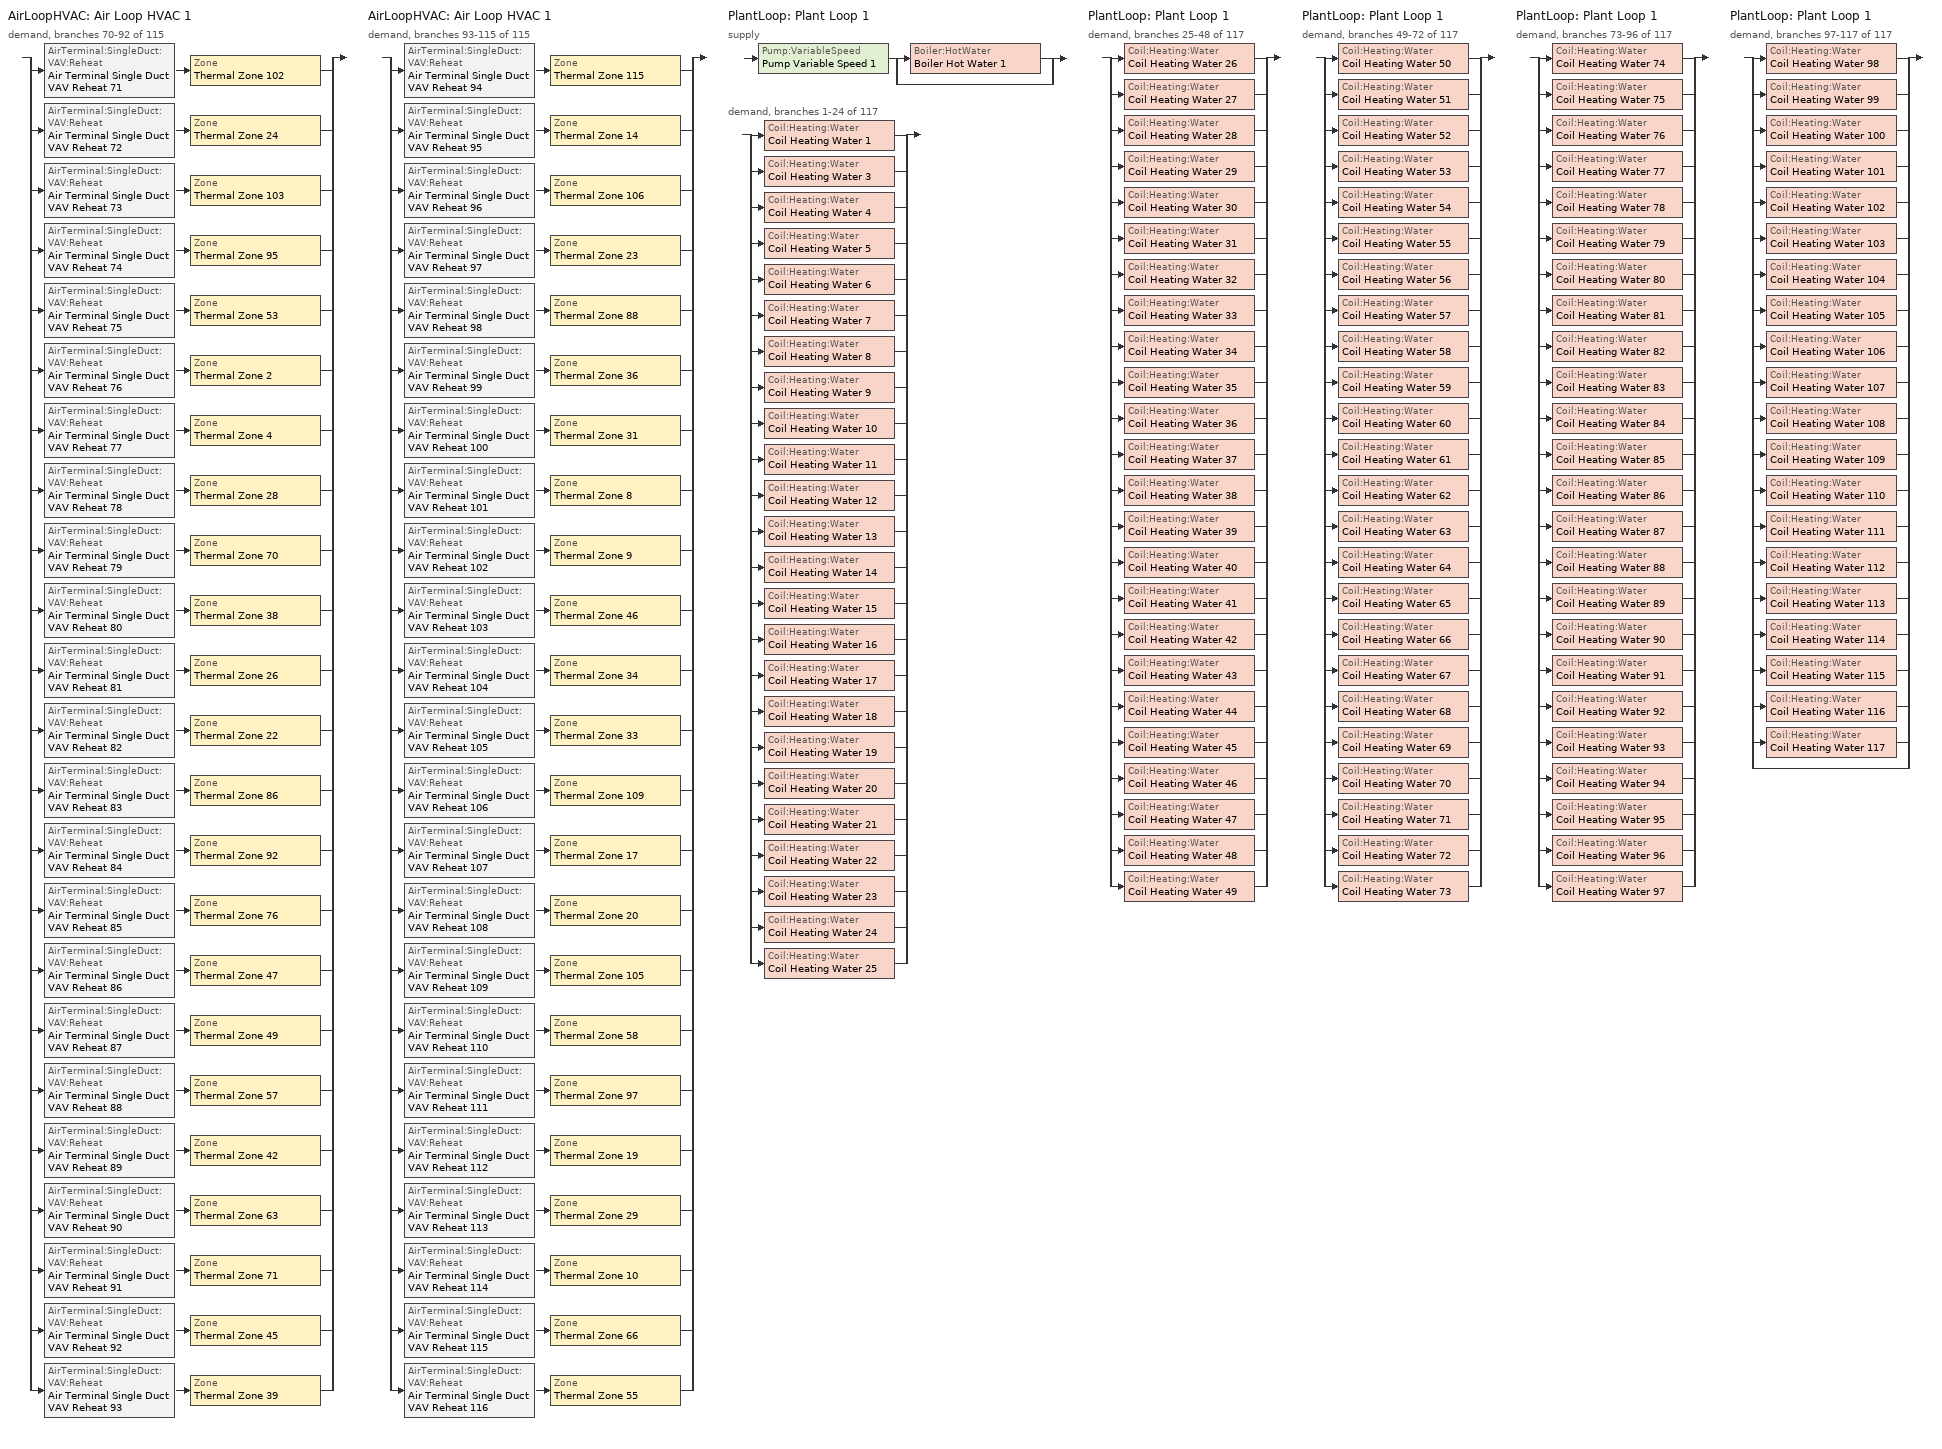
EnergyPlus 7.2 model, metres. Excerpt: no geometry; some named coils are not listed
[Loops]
AirLoopHVAC 'Air Loop HVAC 1'
 demand, branches 70-92 of 115: split
  | AirTerminal:SingleDuct:VAV:Reheat 'Air Terminal Single Duct VAV Reheat 71' > Zone 'Thermal Zone 102'
  | AirTerminal:SingleDuct:VAV:Reheat 'Air Terminal Single Duct VAV Reheat 72' > Zone 'Thermal Zone 24'
  | AirTerminal:SingleDuct:VAV:Reheat 'Air Terminal Single Duct VAV Reheat 73' > Zone 'Thermal Zone 103'
  | AirTerminal:SingleDuct:VAV:Reheat 'Air Terminal Single Duct VAV Reheat 74' > Zone 'Thermal Zone 95'
  | AirTerminal:SingleDuct:VAV:Reheat 'Air Terminal Single Duct VAV Reheat 75' > Zone 'Thermal Zone 53'
  | AirTerminal:SingleDuct:VAV:Reheat 'Air Terminal Single Duct VAV Reheat 76' > Zone 'Thermal Zone 2'
  | AirTerminal:SingleDuct:VAV:Reheat 'Air Terminal Single Duct VAV Reheat 77' > Zone 'Thermal Zone 4'
  | AirTerminal:SingleDuct:VAV:Reheat 'Air Terminal Single Duct VAV Reheat 78' > Zone 'Thermal Zone 28'
  | AirTerminal:SingleDuct:VAV:Reheat 'Air Terminal Single Duct VAV Reheat 79' > Zone 'Thermal Zone 70'
  | AirTerminal:SingleDuct:VAV:Reheat 'Air Terminal Single Duct VAV Reheat 80' > Zone 'Thermal Zone 38'
  | AirTerminal:SingleDuct:VAV:Reheat 'Air Terminal Single Duct VAV Reheat 81' > Zone 'Thermal Zone 26'
  | AirTerminal:SingleDuct:VAV:Reheat 'Air Terminal Single Duct VAV Reheat 82' > Zone 'Thermal Zone 22'
  | AirTerminal:SingleDuct:VAV:Reheat 'Air Terminal Single Duct VAV Reheat 83' > Zone 'Thermal Zone 86'
  | AirTerminal:SingleDuct:VAV:Reheat 'Air Terminal Single Duct VAV Reheat 84' > Zone 'Thermal Zone 92'
  | AirTerminal:SingleDuct:VAV:Reheat 'Air Terminal Single Duct VAV Reheat 85' > Zone 'Thermal Zone 76'
  | AirTerminal:SingleDuct:VAV:Reheat 'Air Terminal Single Duct VAV Reheat 86' > Zone 'Thermal Zone 47'
  | AirTerminal:SingleDuct:VAV:Reheat 'Air Terminal Single Duct VAV Reheat 87' > Zone 'Thermal Zone 49'
  | AirTerminal:SingleDuct:VAV:Reheat 'Air Terminal Single Duct VAV Reheat 88' > Zone 'Thermal Zone 57'
  | AirTerminal:SingleDuct:VAV:Reheat 'Air Terminal Single Duct VAV Reheat 89' > Zone 'Thermal Zone 42'
  | AirTerminal:SingleDuct:VAV:Reheat 'Air Terminal Single Duct VAV Reheat 90' > Zone 'Thermal Zone 63'
  | AirTerminal:SingleDuct:VAV:Reheat 'Air Terminal Single Duct VAV Reheat 91' > Zone 'Thermal Zone 71'
  | AirTerminal:SingleDuct:VAV:Reheat 'Air Terminal Single Duct VAV Reheat 92' > Zone 'Thermal Zone 45'
  | AirTerminal:SingleDuct:VAV:Reheat 'Air Terminal Single Duct VAV Reheat 93' > Zone 'Thermal Zone 39'
AirLoopHVAC 'Air Loop HVAC 1'
 demand, branches 93-115 of 115: split
  | AirTerminal:SingleDuct:VAV:Reheat 'Air Terminal Single Duct VAV Reheat 94' > Zone 'Thermal Zone 115'
  | AirTerminal:SingleDuct:VAV:Reheat 'Air Terminal Single Duct VAV Reheat 95' > Zone 'Thermal Zone 14'
  | AirTerminal:SingleDuct:VAV:Reheat 'Air Terminal Single Duct VAV Reheat 96' > Zone 'Thermal Zone 106'
  | AirTerminal:SingleDuct:VAV:Reheat 'Air Terminal Single Duct VAV Reheat 97' > Zone 'Thermal Zone 23'
  | AirTerminal:SingleDuct:VAV:Reheat 'Air Terminal Single Duct VAV Reheat 98' > Zone 'Thermal Zone 88'
  | AirTerminal:SingleDuct:VAV:Reheat 'Air Terminal Single Duct VAV Reheat 99' > Zone 'Thermal Zone 36'
  | AirTerminal:SingleDuct:VAV:Reheat 'Air Terminal Single Duct VAV Reheat 100' > Zone 'Thermal Zone 31'
  | AirTerminal:SingleDuct:VAV:Reheat 'Air Terminal Single Duct VAV Reheat 101' > Zone 'Thermal Zone 8'
  | AirTerminal:SingleDuct:VAV:Reheat 'Air Terminal Single Duct VAV Reheat 102' > Zone 'Thermal Zone 9'
  | AirTerminal:SingleDuct:VAV:Reheat 'Air Terminal Single Duct VAV Reheat 103' > Zone 'Thermal Zone 46'
  | AirTerminal:SingleDuct:VAV:Reheat 'Air Terminal Single Duct VAV Reheat 104' > Zone 'Thermal Zone 34'
  | AirTerminal:SingleDuct:VAV:Reheat 'Air Terminal Single Duct VAV Reheat 105' > Zone 'Thermal Zone 33'
  | AirTerminal:SingleDuct:VAV:Reheat 'Air Terminal Single Duct VAV Reheat 106' > Zone 'Thermal Zone 109'
  | AirTerminal:SingleDuct:VAV:Reheat 'Air Terminal Single Duct VAV Reheat 107' > Zone 'Thermal Zone 17'
  | AirTerminal:SingleDuct:VAV:Reheat 'Air Terminal Single Duct VAV Reheat 108' > Zone 'Thermal Zone 20'
  | AirTerminal:SingleDuct:VAV:Reheat 'Air Terminal Single Duct VAV Reheat 109' > Zone 'Thermal Zone 105'
  | AirTerminal:SingleDuct:VAV:Reheat 'Air Terminal Single Duct VAV Reheat 110' > Zone 'Thermal Zone 58'
  | AirTerminal:SingleDuct:VAV:Reheat 'Air Terminal Single Duct VAV Reheat 111' > Zone 'Thermal Zone 97'
  | AirTerminal:SingleDuct:VAV:Reheat 'Air Terminal Single Duct VAV Reheat 112' > Zone 'Thermal Zone 19'
  | AirTerminal:SingleDuct:VAV:Reheat 'Air Terminal Single Duct VAV Reheat 113' > Zone 'Thermal Zone 29'
  | AirTerminal:SingleDuct:VAV:Reheat 'Air Terminal Single Duct VAV Reheat 114' > Zone 'Thermal Zone 10'
  | AirTerminal:SingleDuct:VAV:Reheat 'Air Terminal Single Duct VAV Reheat 115' > Zone 'Thermal Zone 66'
  | AirTerminal:SingleDuct:VAV:Reheat 'Air Terminal Single Duct VAV Reheat 116' > Zone 'Thermal Zone 55'
PlantLoop 'Plant Loop 1'
 supply: Pump:VariableSpeed 'Pump Variable Speed 1' > split
  | Boiler:HotWater 'Boiler Hot Water 1'
  | bypass
 demand, branches 1-24 of 117: split
  | Coil:Heating:Water 'Coil Heating Water 1'
  | Coil:Heating:Water 'Coil Heating Water 3'
  | Coil:Heating:Water 'Coil Heating Water 4'
  | Coil:Heating:Water 'Coil Heating Water 5'
  | Coil:Heating:Water 'Coil Heating Water 6'
  | Coil:Heating:Water 'Coil Heating Water 7'
  | Coil:Heating:Water 'Coil Heating Water 8'
  | Coil:Heating:Water 'Coil Heating Water 9'
  | Coil:Heating:Water 'Coil Heating Water 10'
  | Coil:Heating:Water 'Coil Heating Water 11'
  | Coil:Heating:Water 'Coil Heating Water 12'
  | Coil:Heating:Water 'Coil Heating Water 13'
  | Coil:Heating:Water 'Coil Heating Water 14'
  | Coil:Heating:Water 'Coil Heating Water 15'
  | Coil:Heating:Water 'Coil Heating Water 16'
  | Coil:Heating:Water 'Coil Heating Water 17'
  | Coil:Heating:Water 'Coil Heating Water 18'
  | Coil:Heating:Water 'Coil Heating Water 19'
  | Coil:Heating:Water 'Coil Heating Water 20'
  | Coil:Heating:Water 'Coil Heating Water 21'
  | Coil:Heating:Water 'Coil Heating Water 22'
  | Coil:Heating:Water 'Coil Heating Water 23'
  | Coil:Heating:Water 'Coil Heating Water 24'
  | Coil:Heating:Water 'Coil Heating Water 25'
PlantLoop 'Plant Loop 1'
 demand, branches 25-48 of 117: split
  | Coil:Heating:Water 'Coil Heating Water 26'
  | Coil:Heating:Water 'Coil Heating Water 27'
  | Coil:Heating:Water 'Coil Heating Water 28'
  | Coil:Heating:Water 'Coil Heating Water 29'
  | Coil:Heating:Water 'Coil Heating Water 30'
  | Coil:Heating:Water 'Coil Heating Water 31'
  | Coil:Heating:Water 'Coil Heating Water 32'
  | Coil:Heating:Water 'Coil Heating Water 33'
  | Coil:Heating:Water 'Coil Heating Water 34'
  | Coil:Heating:Water 'Coil Heating Water 35'
  | Coil:Heating:Water 'Coil Heating Water 36'
  | Coil:Heating:Water 'Coil Heating Water 37'
  | Coil:Heating:Water 'Coil Heating Water 38'
  | Coil:Heating:Water 'Coil Heating Water 39'
  | Coil:Heating:Water 'Coil Heating Water 40'
  | Coil:Heating:Water 'Coil Heating Water 41'
  | Coil:Heating:Water 'Coil Heating Water 42'
  | Coil:Heating:Water 'Coil Heating Water 43'
  | Coil:Heating:Water 'Coil Heating Water 44'
  | Coil:Heating:Water 'Coil Heating Water 45'
  | Coil:Heating:Water 'Coil Heating Water 46'
  | Coil:Heating:Water 'Coil Heating Water 47'
  | Coil:Heating:Water 'Coil Heating Water 48'
  | Coil:Heating:Water 'Coil Heating Water 49'
PlantLoop 'Plant Loop 1'
 demand, branches 49-72 of 117: split
  | Coil:Heating:Water 'Coil Heating Water 50'
  | Coil:Heating:Water 'Coil Heating Water 51'
  | Coil:Heating:Water 'Coil Heating Water 52'
  | Coil:Heating:Water 'Coil Heating Water 53'
  | Coil:Heating:Water 'Coil Heating Water 54'
  | Coil:Heating:Water 'Coil Heating Water 55'
  | Coil:Heating:Water 'Coil Heating Water 56'
  | Coil:Heating:Water 'Coil Heating Water 57'
  | Coil:Heating:Water 'Coil Heating Water 58'
  | Coil:Heating:Water 'Coil Heating Water 59'
  | Coil:Heating:Water 'Coil Heating Water 60'
  | Coil:Heating:Water 'Coil Heating Water 61'
  | Coil:Heating:Water 'Coil Heating Water 62'
  | Coil:Heating:Water 'Coil Heating Water 63'
  | Coil:Heating:Water 'Coil Heating Water 64'
  | Coil:Heating:Water 'Coil Heating Water 65'
  | Coil:Heating:Water 'Coil Heating Water 66'
  | Coil:Heating:Water 'Coil Heating Water 67'
  | Coil:Heating:Water 'Coil Heating Water 68'
  | Coil:Heating:Water 'Coil Heating Water 69'
  | Coil:Heating:Water 'Coil Heating Water 70'
  | Coil:Heating:Water 'Coil Heating Water 71'
  | Coil:Heating:Water 'Coil Heating Water 72'
  | Coil:Heating:Water 'Coil Heating Water 73'
PlantLoop 'Plant Loop 1'
 demand, branches 73-96 of 117: split
  | Coil:Heating:Water 'Coil Heating Water 74'
  | Coil:Heating:Water 'Coil Heating Water 75'
  | Coil:Heating:Water 'Coil Heating Water 76'
  | Coil:Heating:Water 'Coil Heating Water 77'
  | Coil:Heating:Water 'Coil Heating Water 78'
  | Coil:Heating:Water 'Coil Heating Water 79'
  | Coil:Heating:Water 'Coil Heating Water 80'
  | Coil:Heating:Water 'Coil Heating Water 81'
  | Coil:Heating:Water 'Coil Heating Water 82'
  | Coil:Heating:Water 'Coil Heating Water 83'
  | Coil:Heating:Water 'Coil Heating Water 84'
  | Coil:Heating:Water 'Coil Heating Water 85'
  | Coil:Heating:Water 'Coil Heating Water 86'
  | Coil:Heating:Water 'Coil Heating Water 87'
  | Coil:Heating:Water 'Coil Heating Water 88'
  | Coil:Heating:Water 'Coil Heating Water 89'
  | Coil:Heating:Water 'Coil Heating Water 90'
  | Coil:Heating:Water 'Coil Heating Water 91'
  | Coil:Heating:Water 'Coil Heating Water 92'
  | Coil:Heating:Water 'Coil Heating Water 93'
  | Coil:Heating:Water 'Coil Heating Water 94'
  | Coil:Heating:Water 'Coil Heating Water 95'
  | Coil:Heating:Water 'Coil Heating Water 96'
  | Coil:Heating:Water 'Coil Heating Water 97'
PlantLoop 'Plant Loop 1'
 demand, branches 97-117 of 117: split
  | Coil:Heating:Water 'Coil Heating Water 98'
  | Coil:Heating:Water 'Coil Heating Water 99'
  | Coil:Heating:Water 'Coil Heating Water 100'
  | Coil:Heating:Water 'Coil Heating Water 101'
  | Coil:Heating:Water 'Coil Heating Water 102'
  | Coil:Heating:Water 'Coil Heating Water 103'
  | Coil:Heating:Water 'Coil Heating Water 104'
  | Coil:Heating:Water 'Coil Heating Water 105'
  | Coil:Heating:Water 'Coil Heating Water 106'
  | Coil:Heating:Water 'Coil Heating Water 107'
  | Coil:Heating:Water 'Coil Heating Water 108'
  | Coil:Heating:Water 'Coil Heating Water 109'
  | Coil:Heating:Water 'Coil Heating Water 110'
  | Coil:Heating:Water 'Coil Heating Water 111'
  | Coil:Heating:Water 'Coil Heating Water 112'
  | Coil:Heating:Water 'Coil Heating Water 113'
  | Coil:Heating:Water 'Coil Heating Water 114'
  | Coil:Heating:Water 'Coil Heating Water 115'
  | Coil:Heating:Water 'Coil Heating Water 116'
  | Coil:Heating:Water 'Coil Heating Water 117'
  | bypass
[Coil:Heating:Water] Availability Schedule=Always_On; U-Factor Times Area Value {W/K}=Autosize; Maximum Water Flow Rate {m3/s}=Autosize; Performance Input Method=UFactorTimesAreaAndDesignWaterFlowRate; Rated Capacity {W}=Autosize; Rated Inlet Water Temperature {C}=82.2; Rated Inlet Air Temperature {C}=16.6; Rated Outlet Water Temperature {C}=71.1; Rated Outlet Air Temperature {C}=32.2; Rated Ratio for Air and Water Convection=0.5
Coil Heating Water 3; Coil Heating Water 4; Coil Heating Water 5; Coil Heating Water 6; Coil Heating Water 7; Coil Heating Water 8; Coil Heating Water 9; Coil Heating Water 10; Coil Heating Water 11; Coil Heating Water 12; Coil Heating Water 13; Coil Heating Water 14; Coil Heating Water 15; Coil Heating Water 16; Coil Heating Water 17; Coil Heating Water 18; Coil Heating Water 19; Coil Heating Water 20; Coil Heating Water 21; Coil Heating Water 22; Coil Heating Water 23; Coil Heating Water 24; Coil Heating Water 25; Coil Heating Water 26; Coil Heating Water 27; Coil Heating Water 28; Coil Heating Water 29; Coil Heating Water 30; Coil Heating Water 31; Coil Heating Water 32; Coil Heating Water 33; Coil Heating Water 34; Coil Heating Water 35; Coil Heating Water 36; Coil Heating Water 37; Coil Heating Water 38; Coil Heating Water 39; Coil Heating Water 40; Coil Heating Water 41; Coil Heating Water 42; Coil Heating Water 43; Coil Heating Water 44; Coil Heating Water 45; Coil Heating Water 46; Coil Heating Water 47; Coil Heating Water 48; Coil Heating Water 49; Coil Heating Water 50; Coil Heating Water 51; Coil Heating Water 52; Coil Heating Water 53; Coil Heating Water 54; Coil Heating Water 55; Coil Heating Water 56; Coil Heating Water 57; Coil Heating Water 58; Coil Heating Water 59; Coil Heating Water 60; Coil Heating Water 61; Coil Heating Water 62; Coil Heating Water 63; Coil Heating Water 64; Coil Heating Water 65; Coil Heating Water 66; Coil Heating Water 67; Coil Heating Water 68; Coil Heating Water 69; Coil Heating Water 70; Coil Heating Water 71; Coil Heating Water 72; Coil Heating Water 73; Coil Heating Water 74; Coil Heating Water 75; Coil Heating Water 76; Coil Heating Water 77; Coil Heating Water 78; Coil Heating Water 79; Coil Heating Water 80; Coil Heating Water 81; Coil Heating Water 82; Coil Heating Water 83; Coil Heating Water 84; Coil Heating Water 85; Coil Heating Water 86; Coil Heating Water 87; Coil Heating Water 88; Coil Heating Water 89; Coil Heating Water 90; Coil Heating Water 91; Coil Heating Water 92; Coil Heating Water 93; Coil Heating Water 94; Coil Heating Water 95; Coil Heating Water 96; Coil Heating Water 97; Coil Heating Water 98; Coil Heating Water 99; Coil Heating Water 100; Coil Heating Water 101; Coil Heating Water 102; Coil Heating Water 103; Coil Heating Water 104; Coil Heating Water 105; Coil Heating Water 106; Coil Heating Water 107; Coil Heating Water 108; Coil Heating Water 109; Coil Heating Water 110; Coil Heating Water 111; Coil Heating Water 112; Coil Heating Water 113; Coil Heating Water 114; Coil Heating Water 115; Coil Heating Water 116; Coil Heating Water 117
[SetpointManager:Scheduled]
Setpoint Manager Scheduled 2: Control Variable=Temperature; Schedule=Hot_Water_Temperature
[AirTerminal:SingleDuct:VAV:Reheat] Availability Schedule=Always_On; Maximum Air Flow Rate {m3/s}=Autosize; Zone Minimum Air Flow Input Method=Constant; Constant Minimum Air Flow Fraction=0.3; Fixed Minimum Air Flow Rate {m3/s}=0.3; Maximum Hot Water or Steam Flow Rate {m3/s}=Autosize; Minimum Hot Water or Steam Flow Rate {m3/s}=0; Convergence Tolerance=0.001; Damper Heating Action=Normal; Maximum Flow per Zone Floor Area During Reheat {m3/s-m2}=Autocalculate; Maximum Flow Fraction During Reheat=Autocalculate; Maximum Reheat Air Temperature {C}=35
Name | Reheat Coil
Air Terminal Single Duct VAV Reheat 71 | Coil Heating Water 72
Air Terminal Single Duct VAV Reheat 72 | Coil Heating Water 73
Air Terminal Single Duct VAV Reheat 73 | Coil Heating Water 74
Air Terminal Single Duct VAV Reheat 74 | Coil Heating Water 75
Air Terminal Single Duct VAV Reheat 75 | Coil Heating Water 76
Air Terminal Single Duct VAV Reheat 76 | Coil Heating Water 77
Air Terminal Single Duct VAV Reheat 77 | Coil Heating Water 78
Air Terminal Single Duct VAV Reheat 78 | Coil Heating Water 79
Air Terminal Single Duct VAV Reheat 79 | Coil Heating Water 80
Air Terminal Single Duct VAV Reheat 80 | Coil Heating Water 81
Air Terminal Single Duct VAV Reheat 81 | Coil Heating Water 82
Air Terminal Single Duct VAV Reheat 82 | Coil Heating Water 83
Air Terminal Single Duct VAV Reheat 83 | Coil Heating Water 84
Air Terminal Single Duct VAV Reheat 84 | Coil Heating Water 85
Air Terminal Single Duct VAV Reheat 85 | Coil Heating Water 86
Air Terminal Single Duct VAV Reheat 86 | Coil Heating Water 87
Air Terminal Single Duct VAV Reheat 87 | Coil Heating Water 88
Air Terminal Single Duct VAV Reheat 88 | Coil Heating Water 89
Air Terminal Single Duct VAV Reheat 89 | Coil Heating Water 90
Air Terminal Single Duct VAV Reheat 90 | Coil Heating Water 91
Air Terminal Single Duct VAV Reheat 91 | Coil Heating Water 92
Air Terminal Single Duct VAV Reheat 92 | Coil Heating Water 93
Air Terminal Single Duct VAV Reheat 93 | Coil Heating Water 94
Air Terminal Single Duct VAV Reheat 94 | Coil Heating Water 95
Air Terminal Single Duct VAV Reheat 95 | Coil Heating Water 96
Air Terminal Single Duct VAV Reheat 96 | Coil Heating Water 97
Air Terminal Single Duct VAV Reheat 97 | Coil Heating Water 98
Air Terminal Single Duct VAV Reheat 98 | Coil Heating Water 99
Air Terminal Single Duct VAV Reheat 99 | Coil Heating Water 100
Air Terminal Single Duct VAV Reheat 100 | Coil Heating Water 101
Air Terminal Single Duct VAV Reheat 101 | Coil Heating Water 102
Air Terminal Single Duct VAV Reheat 102 | Coil Heating Water 103
Air Terminal Single Duct VAV Reheat 103 | Coil Heating Water 104
Air Terminal Single Duct VAV Reheat 104 | Coil Heating Water 105
Air Terminal Single Duct VAV Reheat 105 | Coil Heating Water 106
Air Terminal Single Duct VAV Reheat 106 | Coil Heating Water 107
Air Terminal Single Duct VAV Reheat 107 | Coil Heating Water 108
Air Terminal Single Duct VAV Reheat 108 | Coil Heating Water 109
Air Terminal Single Duct VAV Reheat 109 | Coil Heating Water 110
Air Terminal Single Duct VAV Reheat 110 | Coil Heating Water 111
Air Terminal Single Duct VAV Reheat 111 | Coil Heating Water 112
Air Terminal Single Duct VAV Reheat 112 | Coil Heating Water 113
Air Terminal Single Duct VAV Reheat 113 | Coil Heating Water 114
Air Terminal Single Duct VAV Reheat 114 | Coil Heating Water 115
Air Terminal Single Duct VAV Reheat 115 | Coil Heating Water 116
Air Terminal Single Duct VAV Reheat 116 | Coil Heating Water 117
[PlantLoop]
Plant Loop 1: Fluid Type=Water; Plant Equipment Operation Scheme=Plant Loop 1 Operation Scheme List; Maximum Loop Temperature {C}=100; Minimum Loop Temperature {C}=0; Maximum Loop Flow Rate {m3/s}=Autosize; Minimum Loop Flow Rate {m3/s}=0; Plant Loop Volume {m3}=Autocalculate; Load Distribution Scheme=Optimal
[PlantEquipmentOperationSchemes]
Plant Loop 1 Operation Scheme List: Control Scheme Object Type 1=PlantEquipmentOperation:HeatingLoad; Control Scheme Name 1=Plant Loop 1 Heating Operation Scheme; Control Scheme Schedule Name 1=Plant Loop 1 On Schedule
[PlantEquipmentOperation:HeatingLoad]
Plant Loop 1 Heating Operation Scheme: Load Range Lower Limit 1 {W}=0; Load Range Upper Limit 1 {W}=1000000000; Range Equipment List Name 1=Plant Loop 1 Heating Equipment List
[PlantEquipmentList]
Plant Loop 1 Heating Equipment List: Boiler:HotWater, Boiler Hot Water 1
[Sizing:Plant]
Plant Loop 1: Loop Type=Heating; Design Loop Exit Temperature {C}=82; Loop Design Temperature Difference {deltaC}=11
[Pump:VariableSpeed]
Pump Variable Speed 1: Rated Flow Rate {m3/s}=Autosize; Rated Pump Head {Pa}=179352; Rated Power Consumption {W}=Autosize; Motor Efficiency=0.9; Fraction of Motor Inefficiencies to Fluid Stream=0; Coefficient 1 of the Part Load Performance Curve=0; Coefficient 2 of the Part Load Performance Curve=1; Coefficient 3 of the Part Load Performance Curve=0; Coefficient 4 of the Part Load Performance Curve=0; Minimum Flow Rate {m3/s}=0; Pump Control Type=Intermittent
[Boiler:HotWater]
Boiler Hot Water 1: Fuel Type=NaturalGas; Nominal Capacity {W}=Autosize; Nominal Thermal Efficiency=0.66; Design Water Outlet Temperature {C}=82; Design Water Flow Rate {m3/s}=Autosize; Minimum Part Load Ratio=0; Maximum Part Load Ratio=1; Optimum Part Load Ratio=1; Water Outlet Upper Temperature Limit {C}=99; Boiler Flow Mode=ConstantFlow; Parasitic Electric Load {W}=0; Sizing Factor=1
[ZoneControl:Thermostat] Control Object Type 1=ThermostatSetpoint:DualSetpoint; Control Name 1=Thermostat Setpoint Dual Setpoint 1
Name | Zone or ZoneList | Control Type Schedule
Thermal Zone 49 Thermostat | Thermal Zone 49 | Thermal Zone 49 Thermostat Schedule
Thermal Zone 38 Thermostat | Thermal Zone 38 | Thermal Zone 38 Thermostat Schedule
Thermal Zone 95 Thermostat | Thermal Zone 95 | Thermal Zone 95 Thermostat Schedule
Thermal Zone 9 Thermostat | Thermal Zone 9 | Thermal Zone 9 Thermostat Schedule
Thermal Zone 17 Thermostat | Thermal Zone 17 | Thermal Zone 17 Thermostat Schedule
Thermal Zone 39 Thermostat | Thermal Zone 39 | Thermal Zone 39 Thermostat Schedule
Thermal Zone 33 Thermostat | Thermal Zone 33 | Thermal Zone 33 Thermostat Schedule
Thermal Zone 71 Thermostat | Thermal Zone 71 | Thermal Zone 71 Thermostat Schedule
Thermal Zone 103 Thermostat | Thermal Zone 103 | Thermal Zone 103 Thermostat Schedule
Thermal Zone 92 Thermostat | Thermal Zone 92 | Thermal Zone 92 Thermostat Schedule
Thermal Zone 42 Thermostat | Thermal Zone 42 | Thermal Zone 42 Thermostat Schedule
Thermal Zone 102 Thermostat | Thermal Zone 102 | Thermal Zone 102 Thermostat Schedule
Thermal Zone 8 Thermostat | Thermal Zone 8 | Thermal Zone 8 Thermostat Schedule
Thermal Zone 55 Thermostat | Thermal Zone 55 | Thermal Zone 55 Thermostat Schedule
Thermal Zone 46 Thermostat | Thermal Zone 46 | Thermal Zone 46 Thermostat Schedule
Thermal Zone 10 Thermostat | Thermal Zone 10 | Thermal Zone 10 Thermostat Schedule
Thermal Zone 57 Thermostat | Thermal Zone 57 | Thermal Zone 57 Thermostat Schedule
Thermal Zone 26 Thermostat | Thermal Zone 26 | Thermal Zone 26 Thermostat Schedule
Thermal Zone 19 Thermostat | Thermal Zone 19 | Thermal Zone 19 Thermostat Schedule
Thermal Zone 106 Thermostat | Thermal Zone 106 | Thermal Zone 106 Thermostat Schedule
Thermal Zone 88 Thermostat | Thermal Zone 88 | Thermal Zone 88 Thermostat Schedule
Thermal Zone 28 Thermostat | Thermal Zone 28 | Thermal Zone 28 Thermostat Schedule
Thermal Zone 23 Thermostat | Thermal Zone 23 | Thermal Zone 23 Thermostat Schedule
Thermal Zone 31 Thermostat | Thermal Zone 31 | Thermal Zone 31 Thermostat Schedule
Thermal Zone 34 Thermostat | Thermal Zone 34 | Thermal Zone 34 Thermostat Schedule
Thermal Zone 53 Thermostat | Thermal Zone 53 | Thermal Zone 53 Thermostat Schedule
Thermal Zone 36 Thermostat | Thermal Zone 36 | Thermal Zone 36 Thermostat Schedule
Thermal Zone 45 Thermostat | Thermal Zone 45 | Thermal Zone 45 Thermostat Schedule
Thermal Zone 105 Thermostat | Thermal Zone 105 | Thermal Zone 105 Thermostat Schedule
Thermal Zone 70 Thermostat | Thermal Zone 70 | Thermal Zone 70 Thermostat Schedule
Thermal Zone 14 Thermostat | Thermal Zone 14 | Thermal Zone 14 Thermostat Schedule
Thermal Zone 29 Thermostat | Thermal Zone 29 | Thermal Zone 29 Thermostat Schedule
Thermal Zone 24 Thermostat | Thermal Zone 24 | Thermal Zone 24 Thermostat Schedule
Thermal Zone 2 Thermostat | Thermal Zone 2 | Thermal Zone 2 Thermostat Schedule
Thermal Zone 97 Thermostat | Thermal Zone 97 | Thermal Zone 97 Thermostat Schedule
Thermal Zone 86 Thermostat | Thermal Zone 86 | Thermal Zone 86 Thermostat Schedule
Thermal Zone 22 Thermostat | Thermal Zone 22 | Thermal Zone 22 Thermostat Schedule
Thermal Zone 109 Thermostat | Thermal Zone 109 | Thermal Zone 109 Thermostat Schedule
Thermal Zone 66 Thermostat | Thermal Zone 66 | Thermal Zone 66 Thermostat Schedule
Thermal Zone 47 Thermostat | Thermal Zone 47 | Thermal Zone 47 Thermostat Schedule
Thermal Zone 20 Thermostat | Thermal Zone 20 | Thermal Zone 20 Thermostat Schedule
Thermal Zone 58 Thermostat | Thermal Zone 58 | Thermal Zone 58 Thermostat Schedule
Thermal Zone 115 Thermostat | Thermal Zone 115 | Thermal Zone 115 Thermostat Schedule
Thermal Zone 63 Thermostat | Thermal Zone 63 | Thermal Zone 63 Thermostat Schedule
Thermal Zone 76 Thermostat | Thermal Zone 76 | Thermal Zone 76 Thermostat Schedule
Thermal Zone 4 Thermostat | Thermal Zone 4 | Thermal Zone 4 Thermostat Schedule
[ThermostatSetpoint:DualSetpoint]
Thermostat Setpoint Dual Setpoint 1: Heating Setpoint Temperature Schedule=Heating Sch; Cooling Setpoint Temperature Schedule=Cooling Sch
[Zone equipment]
Thermal Zone 49: Air Terminal Single Duct VAV Reheat 87
Thermal Zone 38: Air Terminal Single Duct VAV Reheat 80
Thermal Zone 95: Air Terminal Single Duct VAV Reheat 74
Thermal Zone 9: Air Terminal Single Duct VAV Reheat 102
Thermal Zone 17: Air Terminal Single Duct VAV Reheat 107
Thermal Zone 39: Air Terminal Single Duct VAV Reheat 93
Thermal Zone 33: Air Terminal Single Duct VAV Reheat 105
Thermal Zone 71: Air Terminal Single Duct VAV Reheat 91
Thermal Zone 103: Air Terminal Single Duct VAV Reheat 73
Thermal Zone 92: Air Terminal Single Duct VAV Reheat 84
Thermal Zone 42: Air Terminal Single Duct VAV Reheat 89
Thermal Zone 102: Air Terminal Single Duct VAV Reheat 71
Thermal Zone 8: Air Terminal Single Duct VAV Reheat 101
Thermal Zone 55: Air Terminal Single Duct VAV Reheat 116
Thermal Zone 46: Air Terminal Single Duct VAV Reheat 103
Thermal Zone 10: Air Terminal Single Duct VAV Reheat 114
Thermal Zone 57: Air Terminal Single Duct VAV Reheat 88
Thermal Zone 26: Air Terminal Single Duct VAV Reheat 81
Thermal Zone 19: Air Terminal Single Duct VAV Reheat 112
Thermal Zone 106: Air Terminal Single Duct VAV Reheat 96
Thermal Zone 88: Air Terminal Single Duct VAV Reheat 98
Thermal Zone 28: Air Terminal Single Duct VAV Reheat 78
Thermal Zone 23: Air Terminal Single Duct VAV Reheat 97
Thermal Zone 31: Air Terminal Single Duct VAV Reheat 100
Thermal Zone 34: Air Terminal Single Duct VAV Reheat 104
Thermal Zone 53: Air Terminal Single Duct VAV Reheat 75
Thermal Zone 36: Air Terminal Single Duct VAV Reheat 99
Thermal Zone 45: Air Terminal Single Duct VAV Reheat 92
Thermal Zone 105: Air Terminal Single Duct VAV Reheat 109
Thermal Zone 70: Air Terminal Single Duct VAV Reheat 79
Thermal Zone 14: Air Terminal Single Duct VAV Reheat 95
Thermal Zone 29: Air Terminal Single Duct VAV Reheat 113
Thermal Zone 24: Air Terminal Single Duct VAV Reheat 72
Thermal Zone 2: Air Terminal Single Duct VAV Reheat 76
Thermal Zone 97: Air Terminal Single Duct VAV Reheat 111
Thermal Zone 86: Air Terminal Single Duct VAV Reheat 83
Thermal Zone 22: Air Terminal Single Duct VAV Reheat 82
Thermal Zone 109: Air Terminal Single Duct VAV Reheat 106
Thermal Zone 66: Air Terminal Single Duct VAV Reheat 115
Thermal Zone 47: Air Terminal Single Duct VAV Reheat 86
Thermal Zone 20: Air Terminal Single Duct VAV Reheat 108
Thermal Zone 58: Air Terminal Single Duct VAV Reheat 110
Thermal Zone 115: Air Terminal Single Duct VAV Reheat 94
Thermal Zone 63: Air Terminal Single Duct VAV Reheat 90
Thermal Zone 76: Air Terminal Single Duct VAV Reheat 85
Thermal Zone 4: Air Terminal Single Duct VAV Reheat 77
[Sizing:Zone] Zone Cooling Design Supply Air Temperature Input Method=SupplyAirTemperature; Zone Cooling Design Supply Air Temperature {C}=14; Zone Heating Design Supply Air Temperature Input Method=SupplyAirTemperature; Zone Heating Design Supply Air Temperature {C}=40; Zone Cooling Design Supply Air Humidity Ratio {kgWater/kgDryAir}=0.0085; Zone Heating Design Supply Air Humidity Ratio {kgWater/kgDryAir}=0.008; Cooling Design Air Flow Method=DesignDay; Cooling Design Air Flow Rate {m3/s}=0; Cooling Minimum Air Flow per Zone Floor Area {m3/s-m2}=0.000762; Cooling Minimum Air Flow {m3/s}=0; Cooling Minimum Air Flow Fraction=0; Heating Design Air Flow Method=DesignDay; Heating Design Air Flow Rate {m3/s}=0; Heating Maximum Air Flow per Zone Floor Area {m3/s-m2}=0.002032; Heating Maximum Air Flow {m3/s}=0.141576; Heating Maximum Air Flow Fraction=0.3
Thermal Zone 49; Thermal Zone 38; Thermal Zone 95; Thermal Zone 9; Thermal Zone 17; Thermal Zone 39; Thermal Zone 33; Thermal Zone 71; Thermal Zone 103; Thermal Zone 92; Thermal Zone 42; Thermal Zone 102; Thermal Zone 8; Thermal Zone 55; Thermal Zone 46; Thermal Zone 10; Thermal Zone 57; Thermal Zone 26; Thermal Zone 19; Thermal Zone 106; Thermal Zone 88; Thermal Zone 28; Thermal Zone 23; Thermal Zone 31; Thermal Zone 34; Thermal Zone 53; Thermal Zone 36; Thermal Zone 45; Thermal Zone 105; Thermal Zone 70; Thermal Zone 14; Thermal Zone 29; Thermal Zone 24; Thermal Zone 2; Thermal Zone 97; Thermal Zone 86; Thermal Zone 22; Thermal Zone 109; Thermal Zone 66; Thermal Zone 47; Thermal Zone 20; Thermal Zone 58; Thermal Zone 115; Thermal Zone 63; Thermal Zone 76; Thermal Zone 4
[Schedule:Day:Interval]
Hot_Water_Temperature_Default; Hot_Water_Temperature_Summer_Design_Day; Hot_Water_Temperature_Winter_Design_Day: No, 24:00, 67
Always_On_Winter_Design_Day; Always_On_Summer_Design_Day; Always_On_Default: No, 24:00, 1
Heating Sch Default: No, 24:00, 24
Cooling Sch Default: No, 24:00, 28
[Schedule:Week:Daily]
Schedule:Week:Daily {84b509d3-6c44-4767-885e-8c8381c8c71d}: Cooling Sch Default, Cooling Sch Default, Cooling Sch Default, Cooling Sch Default, Cooling Sch Default, Cooling Sch Default, Cooling Sch Default, Cooling Sch Default, Cooling Sch Default, Cooling Sch Default, Cooling Sch Default, Cooling Sch Default
Schedule:Week:Daily {cd0f1c75-0393-4524-b847-4042e3f0dfb0}: Hot_Water_Temperature_Default, Hot_Water_Temperature_Default, Hot_Water_Temperature_Default, Hot_Water_Temperature_Default, Hot_Water_Temperature_Default, Hot_Water_Temperature_Default, Hot_Water_Temperature_Default, Hot_Water_Temperature_Default, Hot_Water_Temperature_Summer_Design_Day, Hot_Water_Temperature_Winter_Design_Day, Hot_Water_Temperature_Default, Hot_Water_Temperature_Default
Schedule:Week:Daily {172289bd-24b3-45ba-aebe-73c1effa4b61}: Heating Sch Default, Heating Sch Default, Heating Sch Default, Heating Sch Default, Heating Sch Default, Heating Sch Default, Heating Sch Default, Heating Sch Default, Heating Sch Default, Heating Sch Default, Heating Sch Default, Heating Sch Default
Schedule:Week:Daily {f200fd82-2523-4ff8-897a-2c8eb04ab378}: Always_On_Default, Always_On_Default, Always_On_Default, Always_On_Default, Always_On_Default, Always_On_Default, Always_On_Default, Always_On_Default, Always_On_Summer_Design_Day, Always_On_Winter_Design_Day, Always_On_Default, Always_On_Default
[Schedule:Year]
Cooling Sch: Schedule:Week:Daily {84b509d3-6c44-4767-885e-8c8381c8c71d}, 1, 1, 12, 31
Hot_Water_Temperature: Schedule:Week:Daily {cd0f1c75-0393-4524-b847-4042e3f0dfb0}, 1, 1, 12, 31
Heating Sch: Schedule:Week:Daily {172289bd-24b3-45ba-aebe-73c1effa4b61}, 1, 1, 12, 31
Always_On: Schedule:Week:Daily {f200fd82-2523-4ff8-897a-2c8eb04ab378}, 1, 1, 12, 31
[Schedule:Compact]
Plant Loop 1 On Schedule: Through: 12/31, For: AllDays, Until: 24:00, 1
Thermal Zone 49 Thermostat Schedule; Thermal Zone 38 Thermostat Schedule; Thermal Zone 95 Thermostat Schedule; Thermal Zone 9 Thermostat Schedule; Thermal Zone 17 Thermostat Schedule; Thermal Zone 39 Thermostat Schedule; Thermal Zone 33 Thermostat Schedule; Thermal Zone 71 Thermostat Schedule; Thermal Zone 103 Thermostat Schedule; Thermal Zone 92 Thermostat Schedule; Thermal Zone 42 Thermostat Schedule; Thermal Zone 102 Thermostat Schedule; Thermal Zone 8 Thermostat Schedule; Thermal Zone 55 Thermostat Schedule; Thermal Zone 46 Thermostat Schedule; Thermal Zone 10 Thermostat Schedule; Thermal Zone 57 Thermostat Schedule; Thermal Zone 26 Thermostat Schedule; Thermal Zone 19 Thermostat Schedule; Thermal Zone 106 Thermostat Schedule; Thermal Zone 88 Thermostat Schedule; Thermal Zone 28 Thermostat Schedule; Thermal Zone 23 Thermostat Schedule; Thermal Zone 31 Thermostat Schedule; Thermal Zone 34 Thermostat Schedule; Thermal Zone 53 Thermostat Schedule; Thermal Zone 36 Thermostat Schedule; Thermal Zone 45 Thermostat Schedule; Thermal Zone 105 Thermostat Schedule; Thermal Zone 70 Thermostat Schedule; Thermal Zone 14 Thermostat Schedule; Thermal Zone 29 Thermostat Schedule; Thermal Zone 24 Thermostat Schedule; Thermal Zone 2 Thermostat Schedule; Thermal Zone 97 Thermostat Schedule; Thermal Zone 86 Thermostat Schedule; Thermal Zone 22 Thermostat Schedule; Thermal Zone 109 Thermostat Schedule; Thermal Zone 66 Thermostat Schedule; Thermal Zone 47 Thermostat Schedule; Thermal Zone 20 Thermostat Schedule; Thermal Zone 58 Thermostat Schedule; Thermal Zone 115 Thermostat Schedule; Thermal Zone 63 Thermostat Schedule; Thermal Zone 76 Thermostat Schedule; Thermal Zone 4 Thermostat Schedule: Through: 12/31, For: AllDays, Until: 24:00, 4
